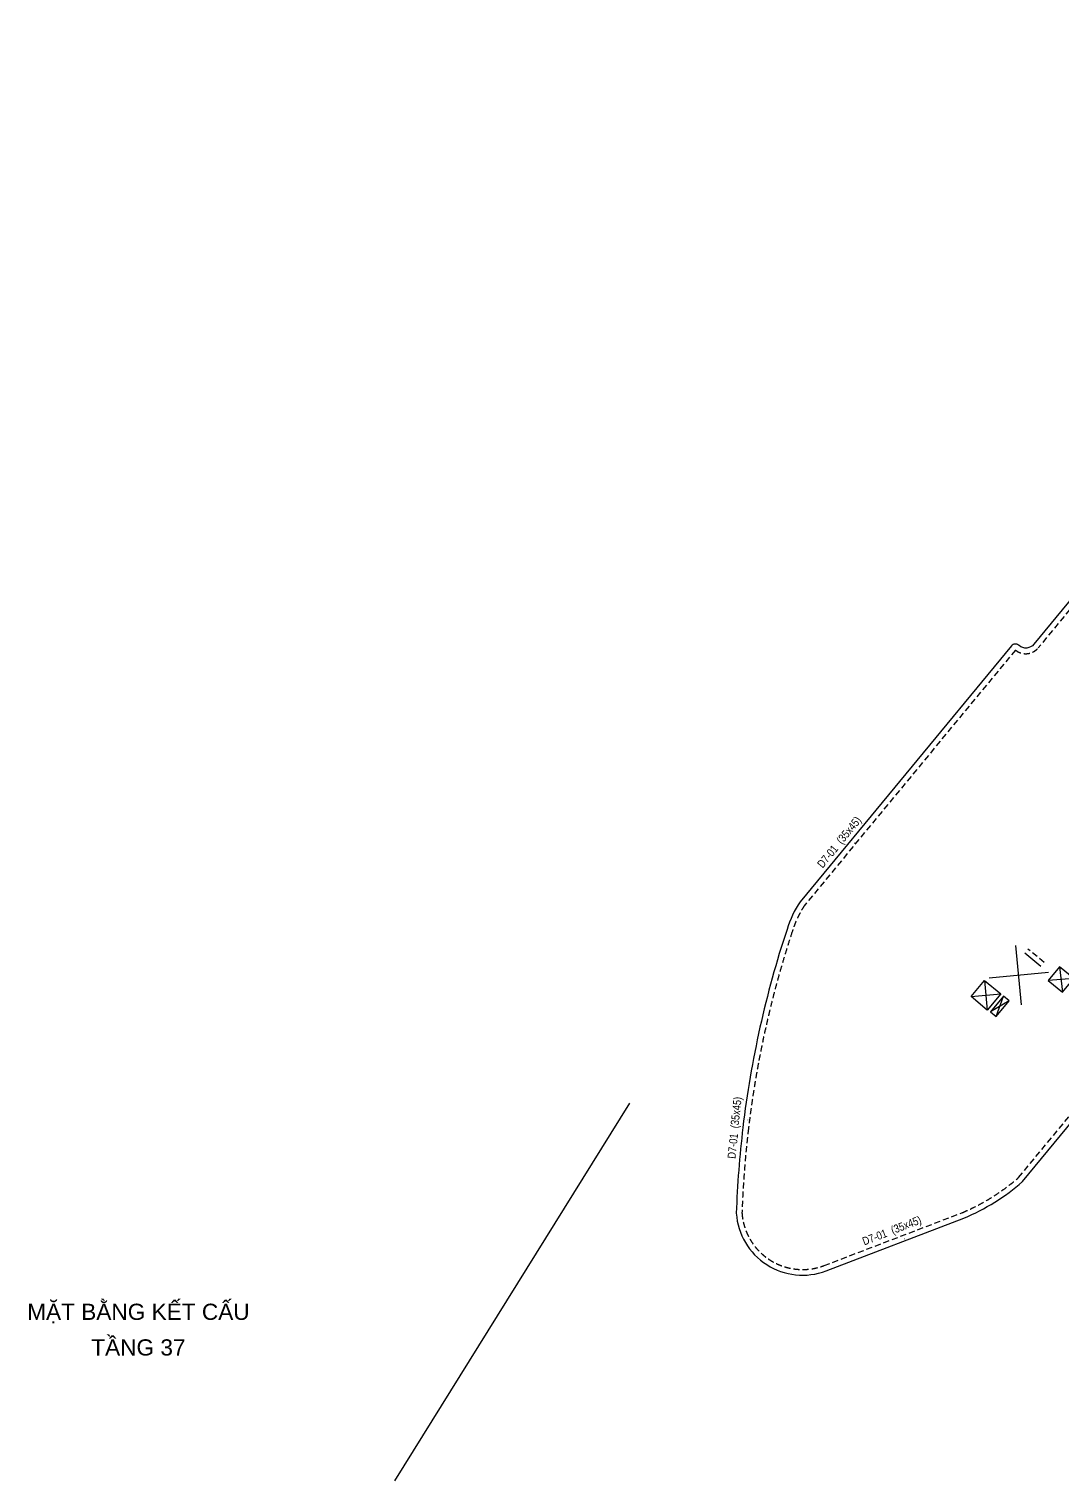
# Model space of a CAD drawing. Header units: millimetres. Extents: x 5400 to 3023951, y -127214 to 225084.
# Drawn here: x 2842236 to 2906083, y 2000 to 91677 of the extents above; entities that cross this region are included whole.
import ezdxf
from ezdxf.enums import TextEntityAlignment as Align

# ---------------------------------------------------------------- set-up
doc = ezdxf.new("R2010")
doc.units = ezdxf.units.MM
doc.header["$LTSCALE"] = 100
doc.linetypes.add('HIDDEN', pattern=[0.375, 0.25, -0.125])
for name, color, linetype in [('ccu11-Manh', 8, 'Continuous'), ('ccu11-Thay', 7, 'Continuous'), ('ccu12-Khuat', 9, 'HIDDEN'), ('ccu12-Lomo', 2, 'Continuous'), ('ccu12-Text', 31, 'Continuous'), ('ccu12-Thay', 7, 'Continuous')]:
    doc.layers.add(name, color=color, linetype=linetype)
doc.layers.add('ccu12-Tencaukien', color=9, linetype='Continuous', lineweight=15)
doc.styles.add('Arial', font='arial.ttf', dxfattribs={"width": 0.7})
doc.styles.add('Arial Narrow', font='ARIALN.TTF')

# ---------------------------------------------------------------- blocks, each defined once
blk = doc.blocks.new('*U4')
at = {"layer": 'ccu12-Tencaukien', "color": 8, "ltscale": 10000}
blk.add_line((361, -155), (354, -155), dxfattribs=at)
at = {"layer": 'ccu12-Text', "color": 2, "style": 'Arial Narrow', "width": 0.8}
blk.add_attdef('SH', text='', height=300, dxfattribs=at).set_placement((276, 6), align=Align.BOTTOM_RIGHT)
at = {"layer": 'ccu12-Text', "color": 31, "style": 'Arial Narrow', "width": 0.8}
for tag, p in [('(', (508, -75)), ('KT', (633, -75)), (')', (963, -75))]:
    blk.add_attdef(tag, text='', height=250, dxfattribs=at).set_placement(p, align=Align.BOTTOM_LEFT)
blk = doc.blocks.new('Lomo T38')
at = {"layer": 'ccu11-Manh', "ltscale": 0.5}
for p, q in [((75614, 79997), (74240, 79913)), ((74364, 80350), (75491, 79560)), ((75759, 79956), (76733, 79209)), ((76610, 79716), (75635, 79519)), ((71752, 71108, 0), (72581, 69446, 0)), ((71378, 69785, 0), (72955, 70768, 0)), ((78487, 69127), (78740, 67808)), ((79066, 68963), (78161, 67972)), ((57204, 39300), (55565, 40854)), ((55280, 39844), (57490, 40311)), ((30803, 35965, 0), (28409, 37235, 0)), ((28756, 37655, 0), (30458, 35546, 0))]:
    blk.add_line(p, q, dxfattribs=at)
at = {"layer": 'ccu11-Manh'}
for p, q in [((78286, 72794, 0), (77638, 72250, 0)), ((78474, 72014, 0), (77825, 72915, 0)), ((26362, 53123, 20), (27154, 51886, 20)), ((27439, 52232, 20), (26076, 52776, 20)), ((28137, 52759, 20), (28697, 50611, 20)), ((29525, 51613, 20), (27310, 51757, 20)), ((32915, 48808, 20), (33935, 46284, 20)), ((34766, 47280, 20), (32090, 47809, 59)), ((49326, 39552, 0), (47110, 37580, 0)), ((47786, 39987, 0), (48646, 37146)), ((25338, 34454), (24146, 32068)), ((23682, 32449), (25800, 34072)), ((16759, 29866), (16010, 31484)), ((17244, 30454), (15519, 30890)), ((6472, 20334, 59), (5332, 19656, 0)), ((5675, 19367, 59), (6127, 20619, 59))]:
    blk.add_line(p, q, dxfattribs=at)
at = {"layer": 'ccu11-Manh', "ltscale": 5}
for p, q in [((27350, 48744), (26075, 46101)), ((25535, 46546), (27890, 48298)), ((33120, 44109), (33127, 42547)), ((32324, 43145), (32140, 41352)), ((32356, 43183), (33891, 43472)), ((33095, 42508), (31369, 41988)), ((41102, 41627, 0), (41429, 40060)), ((42066, 40831, 0), (40466, 40856, 0)), ((19065, 38633), (21096, 37955)), ((20606, 37361), (19556, 39227)), ((19632, 37906), (17837, 37146)), ((18938, 38479), (18531, 36573)), ((19748, 37811), (19378, 35874)), ((18647, 36478), (20479, 37207)), ((15860, 31614, 0), (13826, 32289)), ((14319, 32887), (15366, 31017)), ((9580, 22436), (9767, 20855)), ((4951, 21590), (5127, 19761)), ((10467, 21704), (8880, 21588)), ((4125, 20589), (5954, 20762))]:
    blk.add_line(p, q, dxfattribs=at)
at = {"layer": 'ccu12-Lomo'}
for points, elevation in [([(75615, 79997), (75491, 79560), (74240, 79913), (74364, 80350), (75614, 79997)], 0), ([(75759, 79956), (76610, 79716), (76733, 79209), (75635, 79519), (75759, 79956)], 0), ([(78475, 72013), (78287, 72795), (77825, 72915), (77638, 72250), (78474, 72014)], 0), ([(72955, 70768), (72581, 69446), (71378, 69785), (71752, 71108), (72955, 70768)], 0), ([(78740, 67808), (79066, 68963), (78487, 69127), (78161, 67972), (78740, 67808)], 0), ([(26362, 53123), (27440, 52233), (27152, 51885), (26075, 52775), (26362, 53123)], 20), ([(28137, 52759), (29525, 51613), (28697, 50611), (27304, 51762), (28137, 52759)], 20), ([(34766, 47280), (33935, 46284), (32087, 47806), (32915, 48808), (34766, 47280)], 20), ([(49326, 39552), (47786, 39987), (47110, 37580), (48647, 37148), (49326, 39552)], 0), ([(28409, 37235), (28756, 37655), (30803, 35965), (30458, 35546), (28409, 37235)], 0), ([(23682, 32449), (24146, 32068), (25800, 34072), (25338, 34454), (23682, 32449)], 0), ([(16013, 31487), (17244, 30454), (16759, 29866), (15520, 30890), (16013, 31487)], 0)]:
    blk.add_lwpolyline(points, dxfattribs=dict(at, elevation=elevation))
at = {"layer": 'ccu12-Lomo', "ltscale": 0.5}
for points, elevation in [([(27350, 48744), (25535, 46546), (26075, 46101), (27890, 48298), (27350, 48744)], 0), ([(4125, 20589), (4951, 21590), (5954, 20762), (5127, 19761), (4124, 20588)], 0), ([(6474, 20332), (6128, 20619), (5328, 19653), (5675, 19367), (6474, 20332)], 59)]:
    blk.add_lwpolyline(points, dxfattribs=dict(at, elevation=elevation))
at = {"layer": 'ccu12-Lomo', "ltscale": 0.5, "elevation": 0}
for points in [[(32356, 43183), (33127, 42547), (33891, 43472), (33120, 44109)], [(32324, 43145), (33095, 42508), (32140, 41352), (31369, 41988)], [(41102, 41627), (42066, 40831), (41429, 40060), (40465, 40856)], [(19556, 39227), (21096, 37955), (20606, 37361), (19065, 38633)], [(18938, 38479), (19632, 37906), (18531, 36573), (17837, 37146)], [(19748, 37811), (20479, 37207), (19378, 35874), (18647, 36478)], [(14319, 32887), (15860, 31614), (15366, 31017), (13826, 32289)], [(8880, 21588), (9767, 20855), (10467, 21704), (9580, 22436)]]:
    blk.add_lwpolyline(points, close=True, dxfattribs=at)
at = {"layer": 'ccu12-Lomo', "ltscale": 0.5}
blk.add_lwpolyline([(57204, 39300), (57490, 40311), (55565, 40854), (55280, 39844), (57204, 39300)], dxfattribs=at)

msp = doc.modelspace()

# ---------------------------------------------------------------- linework, layer by layer
at = {"layer": 'ccu11-Manh', "ltscale": 0.5}
for p, q in [((2903532.5, 31409.2), (2903183.4, 35069.5)), ((2905188.1, 33414), (2901527.8, 33064.8))]:
    msp.add_line(p, q, dxfattribs=at)
at = {"layer": 'ccu11-Thay', "ltscale": 0.5}
msp.add_line((2903723.1, 34623.8), (2904725.5, 33796), dxfattribs=at)
at = {"layer": 'ccu12-Khuat', "ltscale": 15}
msp.add_line((2904916.5, 34027.3), (2903914.1, 34855.1), dxfattribs=at)
at = {"layer": 'ccu12-Khuat', "ltscale": 15, "extrusion": (-3.81165e-21, -3.29453e-06, 1), "elevation": 20.3}
msp.add_lwpolyline([(2942130, 54875.4, 0.319851), (2940739.3, 61051.2), (2926074.6, 73160.3, 0.2716461), (2921496.3, 73783.3, 0.1140846), (2917723.1, 70978.5, -0.0002463), (2916153.6, 69070.7), (2912135.7, 64204.8, -0.4004998), (2912239.2, 62758.9), (2904555.7, 53457, -0.4138183), (2903148.9, 53322.1), (2890138.7, 37569.4, 0.0707203), (2889376, 35960.3, 0.0503327), (2886666, 23794.1, 0.0208859), (2886261.7, 18541.9, 0.5017573), (2891330.7, 15301.9), (2899838, 18559.5, 0.0792482), (2903340.7, 20733.6), (2909869.9, 28639.7)], format="xyb", dxfattribs=at)
at = {"layer": 'ccu12-Thay', "ltscale": 0.5, "extrusion": (-3.81165e-21, -3.29453e-06, 1), "elevation": 20.3}
msp.add_lwpolyline([(2942592.9, 55108.3, 0.3015632), (2940967.5, 61316.7), (2926294.2, 73432.9, 0.2720468), (2921358.8, 74105.2, 0.1142212), (2917454.5, 71202.9, -0.0002465), (2915883.6, 69293.4), (2911824.8, 64377.9, 0.3997574), (2911875.7, 63967.1), (2911875.7, 63967.1, -0.4140984), (2911969.4, 62981.8), (2904285.9, 53679.9, -0.4141534), (2903370.9, 53592.7), (2903333.2, 53623.8, 0.4142136), (2902910.9, 53583.5), (2889857.1, 37778.1, 0.0713096), (2889042.7, 36067.3, 0.05032), (2886318.4, 23835.6, 0.0209582), (2885911.3, 18535.8, 0.5032769), (2891455.1, 14974.8), (2899968.3, 18234.6, 0.0799041), (2903592, 20488.3), (2910139.8, 28416.8)], format="xyb", dxfattribs=at)
at = {"layer": 'Defpoints', "color": 1, "ltscale": 0.5}
msp.add_line((2879321.9, 25335.1), (2864799.9, 1999.8), dxfattribs=at)

# ---------------------------------------------------------------- block references
at = {"layer": 'ccu12-Lomo'}
msp.add_blockref('Lomo T38', (2896285.1, 11326.3), dxfattribs=at)
at = {"layer": 'ccu12-Tencaukien'}
ref = msp.add_blockref('*U4', (2892585.5, 41084.2, 0), dxfattribs=dict(at, xscale=1.815893337873054, yscale=1.815893337873054, zscale=1.815893337873054, rotation=50.44092590918682))
ref.add_attrib('KT', '(35x45)', dxfattribs={"color": 31, "height": 500, "rotation": 50.440926, "style": 'Arial Narrow'}).set_placement((2892548.5, 41192.7, 0), align=Align.BOTTOM_LEFT)
ref.add_attrib('SH', 'D7-01', dxfattribs={"color": 2, "height": 500, "rotation": 50.440926, "style": 'Arial Narrow'}).set_placement((2892354.4, 40921.8, 0), align=Align.BOTTOM_RIGHT)
ref = msp.add_blockref('*U4', (2886276.8, 23680.3, 0), dxfattribs=dict(at, xscale=1.815893337873054, yscale=1.815893337873054, zscale=1.815893337873054, rotation=83.86004537470342))
ref.add_attrib('KT', '(35x45)', dxfattribs={"color": 31, "height": 500, "rotation": 83.860045, "style": 'Arial Narrow'}).set_placement((2886186.2, 23750.5), align=Align.BOTTOM_LEFT)
ref.add_attrib('SH', 'D7-01', dxfattribs={"color": 2, "height": 500, "rotation": 83.860045, "style": 'Arial Narrow'}).set_placement((2886173.3, 23417.5), align=Align.BOTTOM_RIGHT)
ref = msp.add_blockref('*U4', (2895605.9, 16984.5, 0), dxfattribs=dict(at, xscale=1.815893337873054, yscale=1.815893337873054, zscale=1.815893337873054, rotation=20.80877027959538))
ref.add_attrib('KT', '(35x45)', dxfattribs={"color": 31, "height": 500, "rotation": 20.80877, "style": 'Arial Narrow'}).set_placement((2895627.4, 17097.1), align=Align.BOTTOM_LEFT)
ref.add_attrib('SH', 'D7-01', dxfattribs={"color": 2, "height": 500, "rotation": 20.80877, "style": 'Arial Narrow'}).set_placement((2895324.7, 16957.6), align=Align.BOTTOM_RIGHT)

# ---------------------------------------------------------------- texts
at = {"layer": 'ccu12-Text', "color": 31, "style": 'Arial'}
for s, p in [('MẶT BẰNG KẾT CẤU', (2848990, 12448.1)), ('TẦNG 37', (2848990, 10248.1))]:
    msp.add_text(s, height=1000, dxfattribs=at).set_placement(p, align=Align.MIDDLE_CENTER)

doc.saveas('drawing.dxf')
